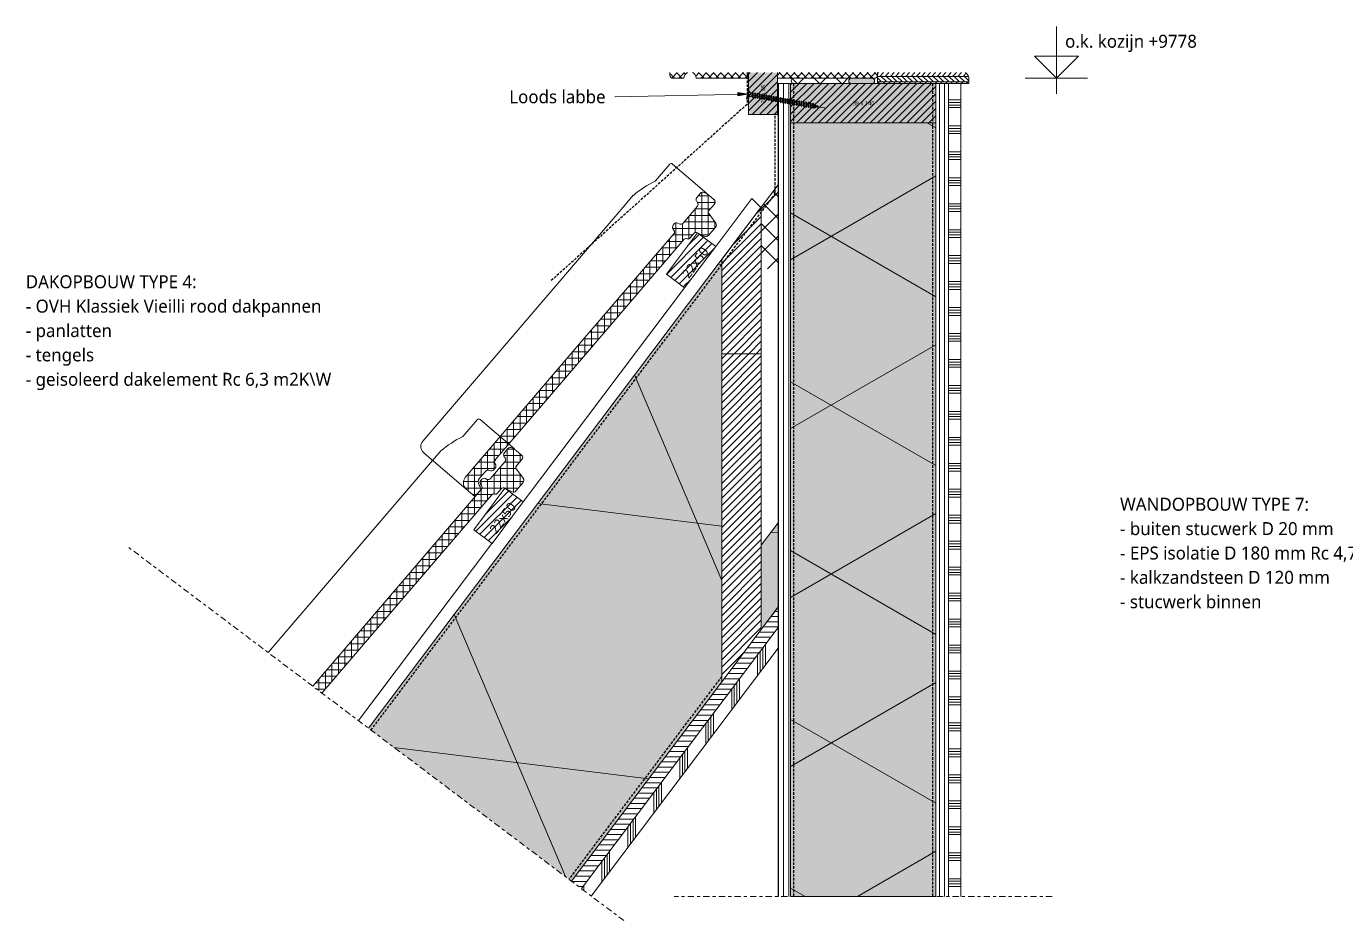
# Model space of a CAD drawing. Header units: millimetres. Extents: x -435 to 27166, y -19117 to 26500.
# Drawn here: x 6406 to 7676, y -13873 to -13012 of the extents above; entities that cross this region are included whole.
import ezdxf

# ---------------------------------------------------------------- set-up
doc = ezdxf.new("R2010")
doc.units = ezdxf.units.MM
for name, pattern in [('MV_center', [15, 6, -3, 3, -3]), ('MV_hartlijn_staal', [6.6, 5, -0.8, 0, -0.8]), ('MV_hidden', [3.75, 2.5, -1.25])]:
    doc.linetypes.add(name, pattern=pattern)
for name, color, linetype, lineweight in [('A-ANNO-NOTE', 131, 'Continuous', 18), ('A-DETL', 90, 'Continuous', 13), ('A-DETL-GENF', 92, 'Continuous', 18), ('A-DETL-MEDM', 33, 'Continuous', 18), ('G-ANNO-TEXT', 231, 'Continuous', 13)]:
    doc.layers.add(name, color=color, linetype=linetype, lineweight=lineweight)
doc.styles.add('Segoe UI_1', font='segoeui.ttf', dxfattribs={"height": 4})
doc.styles.add('Segoe UI_2', font='segoeui.ttf', dxfattribs={"height": 9})
doc.styles.add('Segoe UI_3', font='segoeui.ttf', dxfattribs={"height": 12.5})
doc.styles.add('Segoe UI_B', font='segoeui.ttf', dxfattribs={"height": 12.5})
pattern_1 = [(90, (0, 0), (-5, 3e-16), [])]
pattern_2 = [(45, (0, 0), (-3.5355339, 3.5355339), [])]
pattern_3 = [(0, (0, 0), (0, 6.25), []), (90, (0, 0), (-6.25, 4e-16), [])]
pattern_4 = [(45, (0, 0), (-10.606602, 10.606602), []), (135, (0, 0), (-10.606602, -10.606602), [])]

# ---------------------------------------------------------------- blocks, each defined once
blk = doc.blocks.new('42 isolatie - Type 1-3767988-Details Appartement')
at = {"layer": 'A-DETL-GENF'}
h = blk.add_hatch(color=256, dxfattribs=at)
h.paths.add_polyline_path([(85.6, -245.8), (326.1, -245.8), (650.8, -1.1), (670.3, -1.1), (670.3, -0.9), (85.6, -0.9), (85.6, -234.8)])
h.paths.add_polyline_path([(389.2, -245.8), (416.2, -245.8), (481, -197), (454, -197), (421.9, -221.2)])
at = {"layer": 'A-DETL-GENF', "lineweight": 13}
h = blk.add_hatch(dxfattribs=at)
h.set_pattern_fill('FP_133', color=256, style=0, pattern_type=2)
h.set_pattern_definition([(300, (-7106.72, -250.62), (-216.506, -125), []), (240, (-7106.72, -250.62), (-216.506, 125), [])])
h.paths.add_polyline_path([(85.6, -245.8), (326.1, -245.8), (650.8, -1.1), (670.3, -1.1), (670.3, -0.9), (85.6, -0.9), (85.6, -234.8)])
h.paths.add_polyline_path([(389.2, -245.8), (416.2, -245.8), (481, -197), (454, -197), (421.9, -221.2)])
at = {"layer": 'A-DETL-GENF'}
for p, q in [((670.3, -1.1), (670.3, -0.9)), ((670.3, -1.1), (670.3, -0.9)), ((85.6, -245.8), (326.1, -245.8)), ((389.2, -245.8), (416.2, -245.8))]:
    blk.add_line(p, q, dxfattribs=at)
blk = doc.blocks.new('42 isolatie - Type 1-3763090-Details Appartement')
at = {"layer": 'A-DETL-GENF'}
blk.add_hatch(color=256, dxfattribs=at).paths.add_polyline_path([(0.3, 140.8), (0.3, 0.8), (745.3, 0.8), (745.3, 140.8), (302.9, 140.8)])
at = {"layer": 'A-DETL-GENF', "lineweight": 13}
h = blk.add_hatch(dxfattribs=at)
h.set_pattern_fill('FP_8', color=256, style=0, pattern_type=2)
h.set_pattern_definition([(60, (-857.8, 704), (-121.936, 70.4), []), (120, (-857.8, 704), (-121.936, -70.4), [])])
h.paths.add_polyline_path([(0.3, 140.8), (0.3, 0.8), (745.3, 0.8), (745.3, 140.8), (302.9, 140.8)])
at = {"layer": 'A-DETL-GENF'}
for p, q in [((745.3, 140.8), (0.3, 140.8)), ((0.3, 140.8), (0.3, 0.8)), ((745.3, 0.8), (745.3, 140.8)), ((0.3, 0.8), (745.3, 0.8))]:
    blk.add_line(p, q, dxfattribs=at)
blk = doc.blocks.new('00 hout_rechthoekig_sls - SLS 38x140-V153-Details Appartement')
at = {"layer": 'A-DETL-GENF', "lineweight": 13}
blk.add_hatch(color=256, dxfattribs=at).paths.add_polyline_path([(78.5, -38), (140, -38), (140, 0), (0, 0), (0, -38), (58.5, -38)])
at = {"layer": 'A-DETL-MEDM', "lineweight": 13}
h = blk.add_hatch(dxfattribs=at)
h.set_pattern_fill('FP_170', color=256, style=0, pattern_type=2)
h.set_pattern_definition([(45, (-7141.691, 13066.738), (-3.5355339, 3.5355339), [])])
h.paths.add_polyline_path([(78.5, -38), (140, -38), (140, 0), (0, 0), (0, -38), (58.5, -38)])
at = {"layer": 'A-DETL-MEDM'}
for p, q in [((0, 0), (58.5, 0)), ((0, -38), (0, 0)), ((58.5, 0), (78.5, 0)), ((78.5, 0), (83.8, 0)), ((83.8, 0), (140, 0)), ((140, 0), (140, -38)), ((140, 0), (140, -38)), ((140, 0), (140, -38)), ((140, -38), (0, -38)), ((140, -38), (0, -38))]:
    blk.add_line(p, q, dxfattribs=at)
blk = doc.blocks.new('00 hout_rechthoekig_sls - Vuren 28x45-V155-Details Appartement')
at = {"layer": 'A-DETL-GENF', "lineweight": 13}
blk.add_hatch(color=256, dxfattribs=at).paths.add_polyline_path([(45, 0), (45, 28), (4.5, 28), (4.5, 0)])
at = {"layer": 'A-DETL-MEDM', "lineweight": 13}
h = blk.add_hatch(dxfattribs=at)
h.set_pattern_fill('FP_171', color=256, style=0, pattern_type=2)
h.set_pattern_definition([(135, (-13051.738, -7101.302), (-3.5355339, -3.5355339), [])])
h.paths.add_polyline_path([(45, 0), (45, 28), (4.5, 28), (4.5, 0)])
at = {"layer": 'A-DETL-MEDM'}
for p, q in [((45, 28), (4.5, 28)), ((45, 28), (4.5, 28)), ((45, 0), (45, 28)), ((45, 0), (45, 28)), ((45, 0), (45, 28)), ((4.5, 0), (45, 0))]:
    blk.add_line(p, q, dxfattribs=at)
blk = doc.blocks.new('28 schroeven 2D - Verzonken schroef 5_0x70mm-3126482-Details Appartement')
at = {"layer": 'A-DETL-GENF', "lineweight": 5}
for p, q in [((-4.9, 0), (4.9, 0)), ((-2, -2.4), (-4.9, 0)), ((4.9, 0), (2, -2.4)), ((-4.5, -0.3), (4.5, -0.3)), ((2.5, -4.7), (-2.5, -5.9)), ((-2.5, -5.9), (-1.8, -5.3)), ((2.5, -7), (-2.5, -8.2)), ((-2.5, -8.2), (-1.8, -7.5)), ((2.5, -9.3), (-2.5, -10.4)), ((-2.5, -10.4), (-1.8, -9.8)), ((2.5, -11.5), (-2.5, -12.7)), ((-2.5, -12.7), (-1.8, -12.1)), ((-1.5, -4), (1.5, -3.3)), ((-1.5, -3.6), (-1.5, -65)), ((1.5, -65), (1.5, -3.6)), ((1.8, -5.4), (2.5, -4.7)), ((1.8, -7.6), (2.5, -7)), ((1.8, -9.9), (2.5, -9.3)), ((1.8, -12.2), (2.5, -11.5)), ((2.5, -13.8), (-2.5, -15)), ((-2.5, -15), (-1.8, -14.3)), ((2.5, -16.1), (-2.5, -17.2)), ((-2.5, -17.2), (-1.8, -16.6)), ((2.5, -18.3), (-2.5, -19.5)), ((-2.5, -19.5), (-1.8, -18.9)), ((2.5, -20.6), (-2.5, -21.8)), ((-2.5, -21.8), (-1.8, -21.1)), ((2.5, -22.9), (-2.5, -24.1)), ((-2.5, -24.1), (-1.8, -23.4)), ((2.5, -25.2), (-2.5, -26.3)), ((1.8, -14.5), (2.5, -13.8)), ((1.8, -16.7), (2.5, -16.1)), ((1.8, -19), (2.5, -18.3)), ((1.8, -21.3), (2.5, -20.6)), ((1.8, -23.5), (2.5, -22.9)), ((1.8, -25.8), (2.5, -25.2)), ((-2.5, -26.3), (-1.8, -25.7)), ((2.5, -27.4), (-2.5, -28.6)), ((-2.5, -28.6), (-1.8, -27.9)), ((2.5, -29.7), (-2.5, -30.9)), ((-2.5, -30.9), (-1.8, -30.2)), ((2.5, -32), (-2.5, -33.1)), ((-2.5, -33.1), (-1.8, -32.5)), ((2.5, -34.2), (-2.5, -35.4)), ((-2.5, -35.4), (-1.8, -34.8)), ((2.5, -36.5), (-2.5, -37.7)), ((-2.5, -37.7), (-1.8, -37)), ((1.8, -28.1), (2.5, -27.4)), ((1.8, -30.3), (2.5, -29.7)), ((1.8, -32.6), (2.5, -32)), ((1.8, -34.9), (2.5, -34.2)), ((1.8, -37.1), (2.5, -36.5)), ((2.5, -38.8), (-2.5, -39.9)), ((-2.5, -39.9), (-1.8, -39.3)), ((2.5, -41), (-2.5, -42.2)), ((-2.5, -42.2), (-1.8, -41.6)), ((2.5, -43.3), (-2.5, -44.5)), ((-2.5, -44.5), (-1.8, -43.8)), ((2.5, -45.6), (-2.5, -46.7)), ((-2.5, -46.7), (-1.8, -46.1)), ((2.5, -47.8), (-2.5, -49)), ((-2.5, -49), (-1.8, -48.4)), ((2.5, -50.1), (-2.5, -51.3)), ((-2.5, -51.3), (-1.8, -50.6)), ((1.8, -39.4), (2.5, -38.8)), ((1.8, -41.7), (2.5, -41)), ((1.8, -43.9), (2.5, -43.3)), ((1.8, -46.2), (2.5, -45.6)), ((1.8, -48.5), (2.5, -47.8)), ((1.8, -50.8), (2.5, -50.1)), ((2.5, -52.4), (-2.5, -53.5)), ((-2.5, -53.5), (-1.8, -52.9)), ((2.5, -54.7), (-2.5, -55.8)), ((-2.5, -55.8), (-1.8, -55.2)), ((2.5, -56.9), (-2.5, -58.1)), ((-2.5, -58.1), (-1.8, -57.4)), ((2.5, -59.2), (-2.5, -60.4)), ((-2.5, -60.4), (-1.8, -59.7)), ((2.5, -61.5), (-2.5, -62.6)), ((-2.5, -62.6), (-1.8, -62)), ((1.8, -53), (2.5, -52.4)), ((1.8, -55.3), (2.5, -54.7)), ((1.8, -57.6), (2.5, -56.9)), ((1.8, -59.8), (2.5, -59.2)), ((1.8, -62.1), (2.5, -61.5)), ((2.5, -63.7), (-2.5, -64.9)), ((-2.5, -64.9), (-1.8, -64.3)), ((1.8, -65.8), (-1.8, -66.7)), ((-1.8, -66.7), (-1, -66)), ((-1.5, -65), (0, -70)), ((-1, -68.7), (-0.3, -68.1)), ((1, -68.2), (-1, -68.7)), ((0, -70), (1.5, -65)), ((0.3, -68.9), (1, -68.2)), ((1, -66.5), (1.8, -65.8)), ((1.8, -64.4), (2.5, -63.7))]:
    blk.add_line(p, q, dxfattribs=at)
at = {"layer": 'A-DETL-GENF'}
for p, q in [((-1.5, -3.6), (-1.5, 0)), ((1.5, -3.6), (1.5, 0))]:
    blk.add_line(p, q, dxfattribs=at)
at = {"layer": 'A-DETL-GENF', "linetype": 'MV_hartlijn_staal', "lineweight": 13}
blk.add_line((0, 9.1), (0, -75.9), dxfattribs=at)
at = {"layer": 'A-DETL-GENF', "lineweight": 5}
for centre, start, end in [((-3, -3.6), 360, 50), ((3, -3.6), 130, 180)]:
    blk.add_arc(centre, 1.5, start, end, dxfattribs=at)
for points in [[(-2.5, -5.9), (-1.8, -6.2), (1.8, -5.4)], [(-2.5, -8.2), (-1.8, -8.5), (1.8, -7.6)], [(-2.5, -10.4), (-1.8, -10.7), (1.8, -9.9)], [(-2.5, -12.7), (-1.8, -13), (1.8, -12.2)], [(-1.8, -5.3), (2.2, -4.5), (2.5, -4.7)], [(-1.8, -7.5), (2.2, -6.7), (2.5, -7)], [(-1.8, -9.8), (2.2, -9), (2.5, -9.3)], [(-1.8, -12.1), (2.2, -11.3), (2.5, -11.5)], [(-2.5, -15), (-1.8, -15.3), (1.8, -14.5)], [(-2.5, -17.2), (-1.8, -17.5), (1.8, -16.7)], [(-2.5, -19.5), (-1.8, -19.8), (1.8, -19)], [(-2.5, -21.8), (-1.8, -22.1), (1.8, -21.3)], [(-2.5, -24.1), (-1.8, -24.3), (1.8, -23.5)], [(-1.8, -14.3), (2.2, -13.5), (2.5, -13.8)], [(-1.8, -16.6), (2.2, -15.8), (2.5, -16.1)], [(-1.8, -18.9), (2.2, -18.1), (2.5, -18.3)], [(-1.8, -21.1), (2.2, -20.3), (2.5, -20.6)], [(-1.8, -23.4), (2.2, -22.6), (2.5, -22.9)], [(-1.8, -25.7), (2.2, -24.9), (2.5, -25.2)], [(-2.5, -26.3), (-1.8, -26.6), (1.8, -25.8)], [(-2.5, -28.6), (-1.8, -28.9), (1.8, -28.1)], [(-2.5, -30.9), (-1.8, -31.2), (1.8, -30.3)], [(-2.5, -33.1), (-1.8, -33.4), (1.8, -32.6)], [(-2.5, -35.4), (-1.8, -35.7), (1.8, -34.9)], [(-2.5, -37.7), (-1.8, -38), (1.8, -37.1)], [(-1.8, -27.9), (2.2, -27.1), (2.5, -27.4)], [(-1.8, -30.2), (2.2, -29.4), (2.5, -29.7)], [(-1.8, -32.5), (2.2, -31.7), (2.5, -32)], [(-1.8, -34.8), (2.2, -34), (2.5, -34.2)], [(-1.8, -37), (2.2, -36.2), (2.5, -36.5)], [(-2.5, -39.9), (-1.8, -40.2), (1.8, -39.4)], [(-2.5, -42.2), (-1.8, -42.5), (1.8, -41.7)], [(-2.5, -44.5), (-1.8, -44.8), (1.8, -43.9)], [(-2.5, -46.7), (-1.8, -47), (1.8, -46.2)], [(-2.5, -49), (-1.8, -49.3), (1.8, -48.5)], [(-2.5, -51.3), (-1.8, -51.6), (1.8, -50.8)], [(-1.8, -39.3), (2.2, -38.5), (2.5, -38.8)], [(-1.8, -41.6), (2.2, -40.8), (2.5, -41)], [(-1.8, -43.8), (2.2, -43), (2.5, -43.3)], [(-1.8, -46.1), (2.2, -45.3), (2.5, -45.6)], [(-1.8, -48.4), (2.2, -47.6), (2.5, -47.8)], [(-1.8, -50.6), (2.2, -49.8), (2.5, -50.1)], [(-2.5, -53.5), (-1.8, -53.8), (1.8, -53)], [(-2.5, -55.8), (-1.8, -56.1), (1.8, -55.3)], [(-2.5, -58.1), (-1.8, -58.4), (1.8, -57.6)], [(-2.5, -60.4), (-1.8, -60.6), (1.8, -59.8)], [(-2.5, -62.6), (-1.8, -62.9), (1.8, -62.1)], [(-1.8, -52.9), (2.2, -52.1), (2.5, -52.4)], [(-1.8, -55.2), (2.2, -54.4), (2.5, -54.7)], [(-1.8, -57.4), (2.2, -56.6), (2.5, -56.9)], [(-1.8, -59.7), (2.2, -58.9), (2.5, -59.2)], [(-1.8, -62), (2.2, -61.2), (2.5, -61.5)], [(-2.5, -64.9), (-1.8, -65.2), (1.8, -64.4)], [(-1.8, -64.3), (2.2, -63.5), (2.5, -63.7)], [(-1.8, -66.7), (-1.3, -66.9), (1, -66.5)], [(-1, -66), (1.6, -65.6), (1.8, -65.8)], [(-1, -68.7), (-0.8, -68.8), (0.3, -68.9)], [(-0.3, -68.1), (1, -68.1), (1, -68.2)]]:
    blk.add_open_spline(points, degree=2, dxfattribs=at)
blk = doc.blocks.new('NLRS_00_DI_maskeer - Type 1-4235002-Details Appartement')
at = {"layer": 'A-DETL-GENF', "linetype": 'MV_center'}
blk.add_line((264, 0), (-100, 0), dxfattribs=at)
blk = doc.blocks.new('NLRS_00_DI_maskeer - Type 1-4235003-Details Appartement')
at = {"layer": 'A-DETL-GENF', "linetype": 'MV_center'}
blk.add_line((-100, 0), (500, 0), dxfattribs=at)

msp = doc.modelspace()

# ---------------------------------------------------------------- hatches: boundary and pattern name
at = {"layer": 'A-DETL-GENF', "lineweight": 13}
h = msp.add_hatch(dxfattribs=at)
h.set_pattern_fill('FP_20', color=250, style=0, pattern_type=2)
h.set_pattern_definition([(45, (0, 0), (-3.5355339, 3.5355339), []), (135, (0, 0), (-3.5355339, -3.5355339), [])])
h.paths.add_polyline_path([(7222, -13061.7), (7222.7, -13061.7), (7223.3, -13061.6), (7224, -13061.3), (7224.6, -13060.9), (7225.1, -13060.2), (7225.4, -13059.5), (7225.5, -13058.7), (7225.5, -13056.3), (7129.3, -13056.3), (7129.3, -13061.7), (7221.5, -13061.7)])
h.paths.add_polyline_path([(7038.9, -13061.7), (7039.1, -13060.2), (7039.7, -13058.7), (7040.7, -13057.5), (7041.9, -13056.5), (7042.6, -13056.3), (7025.5, -13056.3), (7025.5, -13058.7), (7025.6, -13059.5), (7025.9, -13060.2), (7026.4, -13060.9), (7027, -13061.3), (7027.7, -13061.6), (7028.5, -13061.7)])
h.paths.add_polyline_path([(7050.9, -13061.7), (7101.3, -13061.7), (7101.3, -13056.3), (7047.2, -13056.3), (7047.9, -13056.5), (7049.2, -13057.5), (7050.1, -13058.7), (7050.7, -13060.2)])
h = msp.add_hatch(dxfattribs=at)
h.set_pattern_fill('FP_11', color=254, style=0, pattern_type=2)
h.set_pattern_definition([(0, (0, 0), (0, 5), [50, 0]), (45, (0, 0), (5.00065916, 0), [7.071, -7.071]), (315, (0, 0), (5.00065916, 0), [7.071, -7.071])])
h.paths.add_polyline_path([(7305.7, -13066.7), (7313.5, -13066.7), (7313.5, -13062.7), (7313.2, -13060.7), (7312.4, -13058.7), (7311.1, -13057.1), (7310.1, -13056.3), (7225.5, -13056.3), (7225.5, -13066.7), (7293.7, -13066.7)])
h = msp.add_hatch(dxfattribs=at)
h.set_pattern_fill('FP_136', color=254, style=0, pattern_type=2)
h.set_pattern_definition(pattern_1)
h.paths.add_polyline_path([(7129.7, -13849.7), (7141.7, -13849.7), (7141.7, -13066.7), (7129.7, -13066.7), (7129.7, -13547.1)])
h = msp.add_hatch(dxfattribs=at)
h.set_pattern_fill('FP_21', color=251, style=0, pattern_type=2)
h.set_pattern_definition(pattern_4)
h.paths.add_polyline_path([(7197.8, -13066.7), (7200.2, -13066.7), (7199.6, -13066.7), (7199, -13066.4), (7198.5, -13066), (7198.1, -13065.5), (7197.8, -13064.9), (7197.7, -13064.2), (7197.8, -13063.6), (7198.1, -13063), (7198.5, -13062.5), (7199, -13062.1), (7199.6, -13061.8), (7200.2, -13061.7), (7144.8, -13061.7), (7144.2, -13061.8), (7143.6, -13062.1), (7143.1, -13062.5), (7142.7, -13063), (7142.4, -13063.6), (7142.3, -13064.2), (7142.4, -13064.9), (7142.7, -13065.5), (7143.1, -13066), (7143.6, -13066.4), (7144.2, -13066.7), (7144.8, -13066.7)])
at = {"layer": 'A-DETL-GENF'}
msp.add_hatch(color=7, dxfattribs=at).paths.add_polyline_path([(7200.2, -13066.7), (7220.2, -13066.7), (7220.9, -13066.7), (7221.5, -13066.4), (7222, -13066), (7222.4, -13065.5), (7222.7, -13064.9), (7222.7, -13064.2), (7222.7, -13063.6), (7222.4, -13063), (7222, -13062.5), (7221.5, -13062.1), (7220.9, -13061.8), (7220.2, -13061.7), (7200.2, -13061.7), (7199.6, -13061.8), (7199, -13062.1), (7198.5, -13062.5), (7198.1, -13063), (7197.8, -13063.6), (7197.7, -13064.2), (7197.8, -13064.9), (7198.1, -13065.5), (7198.5, -13066), (7199, -13066.4), (7199.6, -13066.7)])
at = {"layer": 'A-DETL-GENF', "lineweight": 13}
h = msp.add_hatch(dxfattribs=at)
h.set_pattern_fill('FP_136', color=254, style=0, pattern_type=2)
h.set_pattern_definition(pattern_1)
h.paths.add_polyline_path([(7281.7, -13849.7), (7293.7, -13849.7), (7293.7, -13066.7), (7281.7, -13066.7), (7281.7, -13547.1)])
h = msp.add_hatch(dxfattribs=at)
h.set_pattern_fill('FP_16', color=254, style=0, pattern_type=2)
h.set_pattern_definition([(0, (0, 10), (0, 25), []), (0, (0, 12.5), (0, 25), []), (0, (0, 15), (0, 25), []), (0, (0, 17.5), (0, 25), [])])
h.paths.add_polyline_path([(7305.7, -13849.7), (7305.7, -13066.7), (7293.7, -13066.7), (7293.7, -13849.7)])
h = msp.add_hatch(dxfattribs=at)
h.set_pattern_fill('FP_63', color=254, style=0, pattern_type=2)
h.set_pattern_definition(pattern_3)
h.paths.add_polyline_path([(6837.7, -13464.5), (6843, -13458.3), (6843.1, -13458.1), (6843.3, -13457.5), (6843.4, -13456.8), (6843.4, -13456.2), (6843.2, -13455.6), (6842.9, -13455), (6841.9, -13453.5), (6841.2, -13452.2), (6841, -13450.8), (6841, -13449.4), (6841.5, -13448.1), (6842.2, -13446.9), (6848.2, -13440), (6848.7, -13439.5), (6849.3, -13439.1), (6850, -13438.9), (6850.7, -13438.9), (6851.4, -13439), (6852.8, -13439.6), (6853.3, -13439.7), (6854, -13439.7), (6854.7, -13439.5), (6855.3, -13439.2), (6855.8, -13438.7), (6857.3, -13437), (6857.7, -13436.4), (6858, -13435.7), (6858, -13435), (6858, -13434.3), (6857.7, -13433.7), (6857, -13432.5), (6856.7, -13431.8), (6856.7, -13431), (6856.7, -13430.5), (6857, -13429.8), (6857.4, -13429.2), (7039.7, -13216.4), (7040.1, -13216.1), (7040.6, -13216), (7041.1, -13215.9), (7041.5, -13216), (7042.4, -13216.4), (7042.9, -13216.4), (7043.4, -13216.4), (7043.8, -13216.2), (7044.3, -13216), (7044.6, -13215.7), (7048.5, -13211.2), (7049, -13210.7), (7049.5, -13210.4), (7050.2, -13210.2), (7050.8, -13210.1), (7051.5, -13210.2), (7052.1, -13210.4), (7058.9, -13213.9), (7059.5, -13214.1), (7060.2, -13214.2), (7060.9, -13214.2), (7061.5, -13214), (7062.1, -13213.6), (7062.6, -13213.2), (7069.6, -13204.9), (7070, -13204.4), (7070.2, -13203.8), (7070.3, -13203.1), (7070.3, -13202.5), (7070.1, -13201.8), (7069.7, -13201.2), (7062.7, -13191.3), (7062.5, -13190.9), (7062.5, -13190.4), (7062.6, -13189.9), (7062.7, -13189.5), (7063, -13189.1), (7068.4, -13182.8), (7068.8, -13182.1), (7069.1, -13181.4), (7069.1, -13180.6), (7069, -13179.8), (7068.6, -13179.1), (7068.1, -13178.6), (7062.9, -13174.1), (7060.9, -13172.8), (7058.6, -13171.6), (7058, -13171.4), (7057.3, -13171.3), (7056.7, -13171.4), (7056, -13171.6), (7055.4, -13171.9), (7055, -13172.3), (7051.5, -13176.4), (7051.1, -13177), (7050.8, -13177.6), (7050.7, -13178.3), (7050.8, -13178.9), (7051, -13179.6), (7051.3, -13180.1), (7052.2, -13181.3), (7052.5, -13181.9), (7052.7, -13182.5), (7052.7, -13183.2), (7052.6, -13183.9), (7052.4, -13184.5), (7052, -13185), (7038.2, -13201.2), (7037.7, -13201.6), (7037.1, -13202), (7036.5, -13202.2), (7035.8, -13202.2), (7035.1, -13202.1), (7034.5, -13201.9), (7033.2, -13201.2), (7032.6, -13201), (7032, -13200.9), (7031.3, -13201), (7030.7, -13201.2), (7030.1, -13201.5), (7029.6, -13202), (7028.7, -13203), (7028.3, -13203.6), (7028.1, -13204.2), (7028, -13204.8), (7028, -13205.5), (7028.2, -13206.1), (7028.5, -13206.7), (7029.4, -13207.9), (7029.7, -13208.5), (7029.9, -13209.1), (7030, -13209.8), (7029.9, -13210.4), (7029.6, -13211.1), (7029.2, -13211.6), (6828.5, -13446), (6827.4, -13447.8), (6826.7, -13449.8), (6826.6, -13451.9), (6827, -13453.9), (6828, -13455.8), (6829.7, -13457.6), (6836.7, -13463.6)])
h = msp.add_hatch(dxfattribs=at)
h.set_pattern_fill('FP_21', color=251, style=0, pattern_type=2)
h.set_pattern_definition(pattern_4)
h.paths.add_polyline_path([(7129.7, -13252.7), (7129.7, -13164.2), (7113.4, -13185.8), (7113.4, -13240.4)])
h = msp.add_hatch(dxfattribs=at)
h.set_pattern_fill('FP_33', color=250, style=0, pattern_type=2)
h.set_pattern_definition(pattern_2)
h.paths.add_polyline_path([(7080.2, -13326.9), (7113.4, -13326.9), (7113.4, -13185.8), (7075.4, -13236.2), (7075.4, -13326.9)])
h = msp.add_hatch(dxfattribs=at)
h.set_pattern_fill('FP_33', color=250, style=0, pattern_type=2)
h.set_pattern_definition(pattern_2)
h.paths.add_polyline_path([(7039.6, -13263.6), (7069.7, -13223.7), (7052.1, -13210.4), (7022.1, -13250.4), (7039.4, -13263.4)])
h = msp.add_hatch(dxfattribs=at)
h.set_pattern_fill('FP_33', color=250, style=0, pattern_type=2)
h.set_pattern_definition(pattern_2)
h.paths.add_polyline_path([(7075.4, -13642.8), (7113.4, -13592.4), (7113.4, -13326.9), (7075.4, -13326.9), (7075.4, -13547.1)])
h = msp.add_hatch(dxfattribs=at)
h.set_pattern_fill('FP_63', color=254, style=0, pattern_type=2)
h.set_pattern_definition(pattern_3)
h.paths.add_polyline_path([(6690.4, -13653.7), (6854.4, -13462.3), (6854.8, -13462.1), (6855.2, -13461.9), (6855.7, -13461.9), (6856.2, -13462), (6857.1, -13462.3), (6857.5, -13462.4), (6858, -13462.4), (6858.5, -13462.2), (6858.9, -13462), (6859.2, -13461.6), (6863.1, -13457.1), (6863.6, -13456.7), (6864.2, -13456.3), (6864.8, -13456.1), (6865.5, -13456.1), (6866.1, -13456.2), (6866.7, -13456.4), (6873.6, -13459.9), (6874.2, -13460.1), (6874.8, -13460.2), (6875.5, -13460.1), (6876.1, -13459.9), (6876.7, -13459.6), (6877.2, -13459.1), (6884.2, -13450.9), (6884.6, -13450.4), (6884.8, -13449.8), (6884.9, -13449.1), (6884.9, -13448.4), (6884.7, -13447.8), (6884.4, -13447.2), (6877.3, -13437.3), (6877.2, -13436.9), (6877.1, -13436.4), (6877.2, -13435.9), (6877.4, -13435.5), (6877.6, -13435.1), (6883, -13428.8), (6883.5, -13428.1), (6883.7, -13427.4), (6883.7, -13426.6), (6883.6, -13425.8), (6883.2, -13425.1), (6882.7, -13424.5), (6877.5, -13420.1), (6875.6, -13418.8), (6873.2, -13417.6), (6872.6, -13417.4), (6872, -13417.3), (6871.3, -13417.3), (6870.7, -13417.5), (6870.1, -13417.9), (6869.6, -13418.3), (6866.1, -13422.4), (6865.7, -13423), (6865.5, -13423.6), (6865.4, -13424.2), (6865.4, -13424.9), (6865.6, -13425.5), (6865.9, -13426.1), (6866.8, -13427.3), (6867.1, -13427.9), (6867.3, -13428.5), (6867.4, -13429.2), (6867.3, -13429.8), (6867, -13430.4), (6866.6, -13431), (6852.8, -13447.2), (6852.3, -13447.6), (6851.7, -13447.9), (6851.1, -13448.1), (6850.4, -13448.2), (6849.8, -13448.1), (6849.2, -13447.9), (6847.9, -13447.2), (6847.2, -13447), (6846.6, -13446.9), (6845.9, -13447), (6845.3, -13447.2), (6844.7, -13447.5), (6844.2, -13447.9), (6843.3, -13449), (6843, -13449.5), (6842.7, -13450.2), (6842.6, -13450.8), (6842.7, -13451.5), (6843, -13452.3), (6843.2, -13452.7), (6844, -13453.9), (6844.4, -13454.5), (6844.5, -13455.1), (6844.6, -13455.8), (6844.5, -13456.4), (6844.2, -13457), (6843.9, -13457.6), (6681.6, -13647.1), (6688.5, -13652.2)])
h = msp.add_hatch(dxfattribs=at)
h.set_pattern_fill('FP_33', color=250, style=0, pattern_type=2)
h.set_pattern_definition(pattern_2)
h.paths.add_polyline_path([(6854.3, -13509.6), (6884.3, -13469.6), (6866.7, -13456.4), (6836.7, -13496.4), (6854, -13509.4)])
h = msp.add_hatch(dxfattribs=at)
h.set_pattern_fill('FP_36', color=254, style=0, pattern_type=2)
h.set_pattern_definition([(0, (0, 0), (0, 5), [])])
h.paths.add_polyline_path([(6940.3, -13842), (7129.7, -13590.7), (7129.7, -13570.8), (6930.8, -13834.8)])
h = msp.add_hatch(dxfattribs=at)
h.set_pattern_fill('FP_15', color=254, style=0, pattern_type=2)
h.set_pattern_definition([(90, (10, 0), (-25, 1e-15), []), (90, (12.5, 0), (-25, 1e-15), []), (90, (15, 0), (-25, 1e-15), []), (90, (17.5, 0), (-25, 1e-15), [])])
h.paths.add_polyline_path([(6949.8, -13849.2), (7129.7, -13610.4), (7129.7, -13590.7), (6940.3, -13842)])
at = {"layer": 'G-ANNO-TEXT'}
msp.add_hatch(color=7, dxfattribs=at).paths.add_polyline_path([(7100.1, -13076.9), (7091.1, -13075.5), (7091.1, -13078.6)])

# ---------------------------------------------------------------- linework, layer by layer
at = {"layer": 'A-DETL', "lineweight": 18}
for p, q in [((7397.7, -13076.7), (7397.7, -13011.7)), ((7397.7, -13061.7), (7376.5, -13040.5)), ((7376.5, -13040.5), (7419, -13040.5)), ((7397.7, -13061.7), (7419, -13040.5)), ((7025.5, -13056.3), (7025.5, -13058.7)), ((7225.5, -13058.7), (7225.5, -13056.3)), ((7225.5, -13058.7), (7225.5, -13066.7)), ((7028.5, -13061.7), (7038.9, -13061.7)), ((7050.9, -13061.7), (7101.3, -13061.7)), ((7129.3, -13061.7), (7200.2, -13061.7)), ((7129.7, -13066.7), (7129.7, -13164.2)), ((7141.7, -13066.7), (7129.7, -13066.7)), ((7200.2, -13061.7), (7144.8, -13061.7)), ((7144.8, -13066.7), (7200.2, -13066.7)), ((7220.2, -13061.7), (7200.2, -13061.7)), ((7200.2, -13066.7), (7220.2, -13066.7)), ((7220.2, -13061.7), (7222.5, -13061.7)), ((7293.7, -13066.7), (7281.7, -13066.7)), ((7293.7, -13066.7), (7293.7, -13849.7)), ((7305.7, -13066.7), (7293.7, -13066.7)), ((7305.7, -13849.7), (7305.7, -13066.7)), ((7427.7, -13061.7), (7367.7, -13061.7)), ((7141.7, -13849.7), (7141.7, -13104.7)), ((7281.7, -13104.7), (7281.7, -13849.7)), ((7011.4, -13160.7), (7025.3, -13144.5)), ((7028.1, -13144.3), (7061.1, -13172.6)), ((7055, -13172.3), (7051.5, -13176.4)), ((7060.9, -13172.8), (7058.6, -13171.6)), ((7062.9, -13174.1), (7060.9, -13172.8)), ((7068.1, -13178.6), (7062.9, -13174.1)), ((7129.7, -13164.2), (7113.4, -13185.8)), ((7129.7, -13164.2), (7113.4, -13185.8)), ((7129.7, -13489.7), (7129.7, -13164.2)), ((7129.7, -13570.8), (7129.7, -13164.2)), ((6735.2, -13687.4), (7113.1, -13186)), ((6787.6, -13411.1), (6982.4, -13183.7)), ((6982.4, -13183.7), (6990.3, -13174.4)), ((7052, -13185), (7038.2, -13201.2)), ((7051.3, -13180.1), (7052.2, -13181.3)), ((7063, -13189.1), (7068.4, -13182.8)), ((7104.5, -13177.4), (7069.7, -13223.7)), ((7113.4, -13185.8), (7075.4, -13236.2)), ((7113.1, -13186), (7104.5, -13177.4)), ((7113.4, -13185.8), (7113.4, -13511.2)), ((7113.4, -13185.8), (7113.4, -13592.4)), ((7069.7, -13201.2), (7062.9, -13191.8)), ((7029.2, -13211.6), (6932.2, -13324.9)), ((7052.1, -13210.4), (7022.1, -13250.4)), ((7028.5, -13206.7), (7029.4, -13207.9)), ((7029.6, -13202), (7028.7, -13203)), ((7034.5, -13201.9), (7033.2, -13201.2)), ((7044.6, -13215.7), (7048.5, -13211.2)), ((7069.7, -13223.7), (7052.1, -13210.4)), ((7052.1, -13210.4), (7058.9, -13213.9)), ((7062.6, -13213.2), (7069.6, -13204.9)), ((6940.5, -13332.1), (7039.4, -13216.7)), ((7039.6, -13263.6), (7069.7, -13223.7)), ((7075.4, -13236.2), (7075.4, -13326.9)), ((7022.1, -13250.4), (7039.6, -13263.6)), ((7039.6, -13263.6), (6884.3, -13469.6)), ((6932.2, -13324.9), (6828.5, -13446)), ((6857.4, -13429.2), (6940.5, -13332.1)), ((7075.4, -13326.9), (7075.4, -13642.8)), ((7075.4, -13326.9), (7113.4, -13326.9)), ((6826, -13406.7), (6839.9, -13390.5)), ((6842.7, -13390.3), (6875.8, -13418.6)), ((6829.4, -13457.3), (6788.5, -13422.3)), ((6797, -13429.6), (6804.9, -13420.4)), ((6865.9, -13426.1), (6866.8, -13427.3)), ((6869.6, -13418.3), (6866.1, -13422.4)), ((6875.6, -13418.8), (6873.2, -13417.6)), ((6877.5, -13420.1), (6875.6, -13418.8)), ((6882.7, -13424.5), (6877.5, -13420.1)), ((6638.6, -13614.6), (6797, -13429.6)), ((6842.2, -13446.9), (6848.2, -13440)), ((6866.6, -13431), (6852.8, -13447.2)), ((6855.8, -13438.7), (6857.3, -13437)), ((6884.4, -13447.2), (6877.5, -13437.7)), ((6877.6, -13435.1), (6883, -13428.8)), ((6842.9, -13455), (6841.9, -13453.5)), ((6843.2, -13452.7), (6844, -13453.9)), ((6844.2, -13447.9), (6843.3, -13449)), ((6849.2, -13447.9), (6847.9, -13447.2)), ((6877.2, -13459.1), (6884.2, -13450.9)), ((6843.9, -13457.6), (6746.8, -13570.9)), ((6755.1, -13578.1), (6854, -13462.7)), ((6829.4, -13457.3), (6837.7, -13464.5)), ((6866.7, -13456.4), (6836.7, -13496.4)), ((6837.7, -13464.5), (6842.7, -13458.6)), ((6859.2, -13461.6), (6863.1, -13457.1)), ((6884.3, -13469.6), (6866.7, -13456.4)), ((6866.7, -13456.4), (6873.6, -13459.9)), ((6854.3, -13509.6), (6884.3, -13469.6)), ((7113.4, -13511.2), (7129.7, -13489.7)), ((7129.7, -13489.7), (7129.7, -13849.7)), ((6836.7, -13496.4), (6854.3, -13509.6)), ((6854.2, -13509.6), (6725.6, -13680.2)), ((7113.4, -13592.4), (7113.4, -13511.2)), ((6746.8, -13570.9), (6681.6, -13647.1)), ((6690.4, -13653.7), (6755.1, -13578.1)), ((7129.7, -13570.8), (7113.4, -13592.4)), ((7113.4, -13592.4), (7129.7, -13570.8)), ((6940.3, -13842), (7129.7, -13590.7)), ((7075.4, -13642.8), (7113.4, -13592.4)), ((6949.8, -13849.2), (7129.7, -13610.4)), ((7075.4, -13642.8), (6930.8, -13834.8))]:
    msp.add_line(p, q, dxfattribs=at)
at = {"layer": 'A-DETL', "linetype": 'MV_hidden', "lineweight": 25}
for p, q in [((7099.8, -13056.3), (7099.8, -13086.8)), ((7144.7, -13066.7), (7144.7, -13849.7)), ((7278.5, -13066.7), (7278.5, -13849.7)), ((7099.8, -13086.8), (6910.3, -13257.4)), ((7126.7, -13097.9), (7126.7, -13173.2)), ((6737.7, -13689.3), (7126.7, -13173.2)), ((7075.4, -13637.6), (6928.2, -13832.9))]:
    msp.add_line(p, q, dxfattribs=at)
at = {"layer": 'A-DETL'}
for p, q in [((7225.5, -13066.7), (7293.7, -13066.7)), ((7305.7, -13066.7), (7313.5, -13066.7)), ((7313.5, -13066.7), (7313.5, -13062.7))]:
    msp.add_line(p, q, dxfattribs=at)
at = {"layer": 'A-DETL', "lineweight": 18}
for centre, radius, start, end in [((7028.5, -13058.7), 3, 180, 270), ((7044.9, -13061.7), 6, 112.9053, 180), ((7044.9, -13061.7), 6, 360, 67.0947), ((7222.5, -13058.7), 3, 270, 0), ((7144.8, -13064.2), 2.5, 90, 270), ((7200.2, -13064.2), 2.5, 90, 270), ((7200.2, -13064.2), 2.5, 90, 270), ((7220.2, -13064.2), 2.5, 270, 90), ((7026.8, -13145.8), 2, 49.4267, 139.427), ((7054.5, -13250.1), 99.2, 115.7068, 130.297), ((7057.2, -13174.3), 3, 63.0052, 139.4289), ((7053.7, -13178.4), 3, 139.4289, 215.8385), ((7049.7, -13183.1), 3, 319.4297, 35.8385), ((7066.1, -13180.8), 3, 319.4243, 49.42), ((7064.7, -13190.5), 2.17, 139.4243, 215.858), ((7031, -13205), 3, 139.4368, 215.8648), ((7027, -13209.7), 3, 319.4265, 35.8586), ((7031.9, -13203.9), 3, 62.9922, 139.4302), ((7035.9, -13199.2), 3, 242.9922, 319.4297), ((7050.8, -13213.1), 3, 63.1221, 139.4229), ((7067.3, -13203), 3, 319.4271, 35.858), ((7041, -13218.1), 2.15, 62.532, 139.4266), ((7043, -13214.3), 2.15, 242.532, 319.4229), ((7060.3, -13211.2), 3, 243.1221, 319.4271), ((6841.4, -13391.8), 2, 49.4267, 139.427), ((6793.7, -13416.3), 8, 139.4263, 229.4273), ((6869.1, -13496.1), 99.2, 115.7068, 130.297), ((6868.4, -13424.4), 3, 139.4289, 215.8385), ((6864.4, -13429), 3, 319.4297, 35.8385), ((6871.9, -13420.3), 3, 63.0052, 139.4289), ((6880.8, -13426.8), 3, 319.4243, 49.42), ((6850.5, -13441.9), 3, 59.0002, 139.4242), ((6853.6, -13436.8), 3, 239.0002, 319.4284), ((6859.7, -13431.2), 3, 139.4264, 219.856), ((6855, -13435), 3, 319.4284, 39.856), ((6879.3, -13436.5), 2.17, 139.4243, 215.858), ((6834.6, -13451.2), 8, 139.4267, 229.4263), ((6846.3, -13450.4), 5.4, 139.4242, 214.4169), ((6845.6, -13450.9), 3, 139.4368, 215.8648), ((6846.5, -13449.9), 3, 62.9922, 139.4302), ((6850.5, -13445.2), 3, 242.9922, 319.4297), ((6881.9, -13449), 3, 319.4271, 35.858), ((6840.5, -13456.7), 3, 319.4206, 34.4327), ((6841.6, -13455.6), 3, 319.4265, 35.8586), ((6855.6, -13464.1), 2.15, 62.532, 139.4266), ((6857.6, -13460.2), 2.15, 242.532, 319.4229), ((6865.4, -13459.1), 3, 63.1221, 139.4229), ((6874.9, -13457.2), 3, 243.1221, 319.4271)]:
    msp.add_arc(centre, radius, start, end, dxfattribs=at)
at = {"layer": 'A-DETL'}
msp.add_arc((7305.5, -13062.7), 8, 0, 54.7078, dxfattribs=at)
at = {"layer": 'G-ANNO-TEXT', "color": 250}
for p, q in [((6972.9, -13079.5), (6972.6, -13079.5)), ((7100.1, -13076.9), (6972.9, -13079.5)), ((7100.1, -13076.9), (7091.1, -13075.5)), ((7091.1, -13075.5), (7091.1, -13078.6)), ((7091.1, -13078.6), (7100.1, -13076.9))]:
    msp.add_line(p, q, dxfattribs=at)

# ---------------------------------------------------------------- block references
at = {"layer": 'A-DETL-GENF'}
for name, p, rotation in [('28 schroeven 2D - Verzonken schroef 5_0x70mm-3126482-Details Appartement', (7100.1, -13077), 79.99999999999937), ('42 isolatie - Type 1-3763090-Details Appartement', (7282.5, -13850), 90.00000000000487), ('42 isolatie - Type 1-3767988-Details Appartement', (6682.9, -13755.3), 52.99794739184787)]:
    msp.add_blockref(name, p, dxfattribs=dict(at, rotation=rotation))
at = {"layer": 'A-DETL-GENF', "linetype": 'MV_center', "rotation": 142.9999999999996}
msp.add_blockref('NLRS_00_DI_maskeer - Type 1-4235003-Details Appartement', (6901.3, -13812.6), dxfattribs=at)
at = {"layer": 'A-DETL-GENF', "linetype": 'MV_center'}
msp.add_blockref('NLRS_00_DI_maskeer - Type 1-4235002-Details Appartement', (7129.7, -13849.7), dxfattribs=at)
at = {"layer": 'A-DETL-MEDM', "lineweight": 13, "rotation": 270.0000000000067}
msp.add_blockref('00 hout_rechthoekig_sls - Vuren 28x45-V155-Details Appartement', (7101.3, -13051.7), dxfattribs=at)
at = {"layer": 'A-DETL-MEDM', "lineweight": 13}
msp.add_blockref('00 hout_rechthoekig_sls - SLS 38x140-V153-Details Appartement', (7141.7, -13066.7), dxfattribs=at)

# ---------------------------------------------------------------- texts
at = {"layer": 'A-ANNO-NOTE', "lineweight": 13, "insert": (7113.4, -13085.8), "char_height": 4, "width": 23.65, "attachment_point": 1, "rotation": 90, "style": 'Segoe UI_1'}
msp.add_mtext('28 x 45', dxfattribs=at)
at = {"layer": 'A-ANNO-NOTE', "lineweight": 13, "insert": (7201.7, -13083.8), "char_height": 4, "width": 27.658, "attachment_point": 1, "style": 'Segoe UI_1'}
msp.add_mtext('38 x 140', dxfattribs=at)
at = {"layer": 'G-ANNO-TEXT', "color": 7, "char_height": 12.5, "attachment_point": 1}
for s, insert, width, style in [('o.k. kozijn +9778', (7406.1, -13019.8), 159.536, 'Segoe UI_3'), ('Loods labbe', (6870.8, -13073.3), 114.24, 'Segoe UI_3'), ('DAKOPBOUW TYPE 4:', (6405.2, -13251.4), 218.861, 'Segoe UI_B'), ('- OVH Klassiek Vieilli rood dakpannen', (6405.2, -13274.9), 355.148, 'Segoe UI_3'), ('- panlatten', (6405.2, -13298.4), 103.418, 'Segoe UI_3'), ('- tengels', (6405.2, -13321.8), 82.574, 'Segoe UI_3'), ('- geisoleerd dakelement Rc 6,3 m2K\\\\W', (6405.2, -13345.3), 366.772, 'Segoe UI_3'), ('WANDOPBOUW TYPE 7:', (7459, -13465.6), 243.312, 'Segoe UI_B'), ('- buiten stucwerk D 20 mm', (7459, -13489.1), 255.337, 'Segoe UI_3'), ('- EPS isolatie D 180 mm Rc 4,7 m2K/W', (7459, -13512.6), 364.367, 'Segoe UI_3'), ('- kalkzandsteen D 120 mm', (7459, -13536), 251.329, 'Segoe UI_3'), ('- stucwerk binnen', (7459, -13559.5), 167.152, 'Segoe UI_3')]:
    msp.add_mtext(s, dxfattribs=dict(at, insert=insert, width=width, style=style))
at = {"layer": 'G-ANNO-TEXT', "color": 7, "char_height": 9, "width": 42.489, "attachment_point": 1, "rotation": 53.8111, "style": 'Segoe UI_2'}
for insert in [(7036.6, -13249.8), (6851.2, -13495.7)]:
    msp.add_mtext('22x50', dxfattribs=dict(at, insert=insert))

doc.saveas('drawing.dxf')
